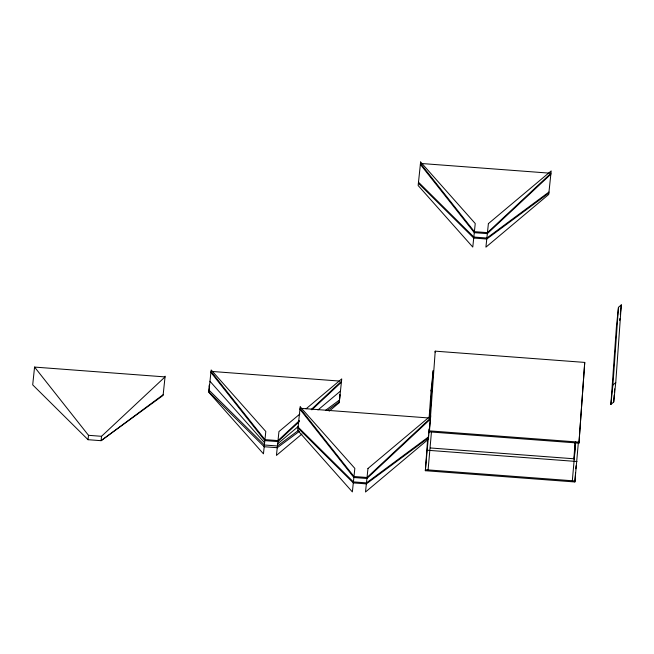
<?xml version="1.0" encoding="UTF-8"?>
<svg xmlns="http://www.w3.org/2000/svg" width="654" height="654" viewBox="0 0 654 654"><rect width="100%" height="100%" fill="white"/><g stroke="black" fill="none" stroke-linecap="round" stroke-linejoin="round"><path stroke-width="0.98" d="M299.336 431.37L277.271 447.712L264.224 446.731L208.888 391.885L209.394 384.863L209.247 386.596M327.932 410.181L339.369 401.711L339.663 397.297M339.369 401.711L339.876 394.689L339.72 396.414M578.381 442.341L574.858 481.965L425.337 470.708L427.61 439.431M429.163 417.236L431.141 389.988M425.337 470.708L428.566 435.123M428.713 433.103L428.999 429.065M429.792 417.971L433.185 370.548L431.035 390.994M429.416 431.877L435.221 351.157L584.741 362.414L579.043 442.129L578.937 443.134L429.416 431.877L429.523 430.872L579.043 442.129M431.427 432.294L428.092 469.899M573.91 458.56L575.062 442.415M574.171 459.402L575.406 442.129M575.733 442.145L572.324 480.755M574.858 481.965L575.545 472.883M575.831 468.853L576.043 465.82M578.937 443.134L584.741 362.414M610.869 404.491L616.42 326.771L618.463 307.331L621.3 304.87L615.749 382.59L613.705 402.03L610.869 404.491L612.912 385.043L618.463 307.331M613.705 402.03L614.204 394.967M614.425 391.942L614.637 388.909M208.888 391.885L209.043 390.16L264.38 444.998L277.427 445.987L298.674 430.242M264.224 446.731L264.38 444.998M277.271 447.712L278.939 431.583L299.875 414.015M163.181 394.681L101.084 440.682L101.542 436.3L165.045 376.908L34.572 367.082L32.7 384.854L88.037 439.701L101.084 440.682L163.099 395.4L165.119 376.197M88.037 439.701L88.494 435.311L34.572 367.082M264.191 446.813L263.456 453.827L208.822 392.294L211.168 369.951L265.802 431.493L264.396 444.81M277.329 446.927L276.438 455.405L302.025 433.937M435.114 352.171L435.221 351.157M619.665 320.427L619.869 318.482M620.278 314.59L621.3 304.87M550.84 174.25L487.336 233.642L474.289 232.661L420.359 164.432M299.409 420.571L277.991 440.6L264.944 439.619L211.013 371.382L339.475 381.053M311.222 409.518L341.494 381.208M299.303 421.568L277.885 441.597L264.837 440.616L210.915 372.379M311.852 409.829L341.388 382.206M430.422 419.1L366.927 478.491L353.879 477.51L299.949 409.281M612.912 385.043L615.749 382.59M306.072 408.815L341.74 378.887L339.238 402.709L329.158 411.162M277.656 443.788L298.592 426.228M317.975 409.96L340.456 391.092M548.968 192.023L486.878 238.031L473.831 237.042L418.495 182.204M548.87 193.02L486.772 239.029L473.725 238.048L418.388 183.202M325.635 410.271L339.524 399.978M428.558 436.872L366.461 482.881L353.413 481.892L298.077 427.054M428.452 437.869L366.354 483.878L353.307 482.897L297.971 428.051M421.478 163.508L550.946 173.253L487.443 232.644L474.395 231.663L420.465 163.426M430.307 447.965L574.539 458.822M427.487 450.254L577.008 461.511M88.494 435.311L101.542 436.3M425.443 469.703L574.964 480.96M209.975 381.274L264.608 442.807M300.202 406.845L297.725 430.373L352.359 491.906L354.836 468.387L300.202 406.845M367.973 468.477L365.504 492.004L428.296 439.308L430.773 415.781L367.973 468.477M420.62 161.996L418.143 185.523L472.777 247.057L475.245 223.537L420.62 161.996M488.391 223.627L485.914 247.155L548.714 194.459L551.191 170.931L488.391 223.627M430.528 418.102L367.025 477.494L353.978 476.513L300.055 408.276L430.528 418.102"/></g></svg>
